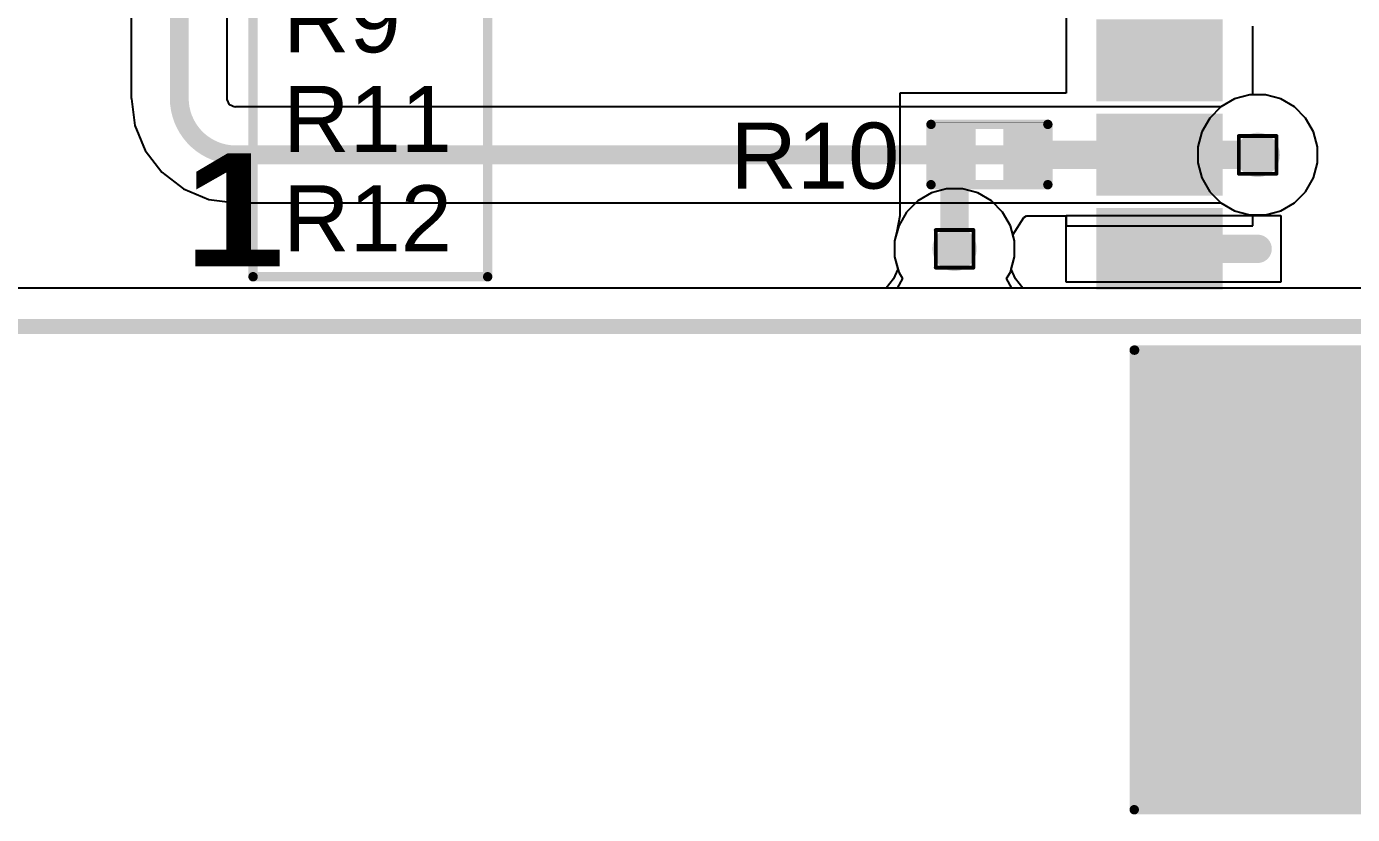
# Model space of a CAD drawing. Header units: inches. Extents: x -9 to 196, y -9 to 68.
# Drawn here: x 3.78 to 21.66, y -9.07 to 1.54 of the extents above; entities that cross this region are included whole.
import ezdxf

# ---------------------------------------------------------------- set-up
doc = ezdxf.new("R2010")
doc.units = ezdxf.units.IN
for name, color, linetype in [('Board Outline', 216, 'Continuous'), ('Bottom Layer', 5, 'Continuous'), ('Drill Drawing', 1, 'Continuous'), ('Ground', 16, 'Continuous'), ('Keep-Out Layer', 6, 'Continuous'), ('Power 3V3', 76, 'Continuous'), ('Top Layer', 1, 'Continuous'), ('Top Overlay', 2, 'Continuous'), ('Top Paste', 8, 'Continuous'), ('Top Solder', 216, 'Continuous'), ('Via Holes', 16, 'Continuous')]:
    doc.layers.add(name, color=color, linetype=linetype)
doc.styles.add('Arial', font='', dxfattribs={"height": 0.2})
doc.styles.add('Arial Black_Bold', font='', dxfattribs={"height": 0.2})
doc.styles.get('Arial').set_extended_font_data('Arial')
doc.styles.get('Arial Black_Bold').set_extended_font_data('Arial Black', bold=True)

# ---------------------------------------------------------------- blocks, each defined once
blk = doc.blocks.new('38_SMD_M______4')
at = {"layer": 'Keep-Out Layer'}
blk.add_hatch(color=6, dxfattribs=at).paths.add_polyline_path([(-9.042, 10.287), (9.042, 10.287), (9.042, 16.383), (-9.042, 16.383)])
at = {"layer": 'Top Layer'}
for points in [[(8, 9.33), (9.5, 9.33), (9.5, 8.43), (8, 8.43)], [(8, 8.06), (9.5, 8.06), (9.5, 7.16), (8, 7.16)], [(8, 6.79), (9.5, 6.79), (9.5, 5.89), (8, 5.89)]]:
    blk.add_hatch(color=1, dxfattribs=at).paths.add_polyline_path(points)
at = {"layer": 'Top Overlay'}
for points in [[(7.061, 13.208), (7.061, 15.748), (6.528, 15.748), (6.528, 13.208)], [(4.521, 13.208), (7.061, 13.208), (7.061, 13.741), (4.521, 13.741)]]:
    blk.add_hatch(color=2, dxfattribs=at).paths.add_polyline_path(points)
at = {"layer": 'Top Paste'}
for points in [[(8, 9.33), (9.5, 9.33), (9.5, 8.43), (8, 8.43)], [(8, 8.06), (9.5, 8.06), (9.5, 7.16), (8, 7.16)], [(8, 6.79), (9.5, 6.79), (9.5, 5.89), (8, 5.89)]]:
    blk.add_hatch(color=8, dxfattribs=at).paths.add_polyline_path(points)
at = {"layer": 'Top Solder'}
for points in [[(7.898, 9.432), (9.602, 9.432), (9.602, 8.328), (7.898, 8.328)], [(7.898, 8.162), (9.602, 8.162), (9.602, 7.058), (7.898, 7.058)], [(7.898, 6.892), (9.602, 6.892), (9.602, 5.788), (7.898, 5.788)]]:
    blk.add_hatch(color=216, dxfattribs=at).paths.add_polyline_path(points)
at = {"layer": 'Top Overlay'}
for points in [[(9.091, 16.434, 0.127, 0.127, 0), (-9.096, 16.434, 0.127, 0.127, 0)], [(9.091, 16.434, 0.127, 0.127, 0), (9.091, 10.244, 0.127, 0.127, 0)], [(9.086, 10.244, 0.127, 0.127, 0), (-9.096, 10.244, 0.127, 0.127, 0)]]:
    blk.add_lwpolyline(points, format="xyseb", dxfattribs=at)
for points in [[(9.059, 16.434, 0.0635, 0.0635, 1), (9.123, 16.434, 0.0635, 0.0635, 1)], [(9.059, 16.434, 0.0635, 0.0635, 1), (9.123, 16.434, 0.0635, 0.0635, 1)], [(9.054, 10.244, 0.0635, 0.0635, 1), (9.118, 10.244, 0.0635, 0.0635, 1)], [(9.059, 10.244, 0.0635, 0.0635, 1), (9.123, 10.244, 0.0635, 0.0635, 1)]]:
    blk.add_lwpolyline(points, format="xyseb", close=True, dxfattribs=at)
blk = doc.blocks.new('R___0402_15')
at = {"layer": 'Top Layer'}
for points in [[(-0.699, -0.318), (-0.699, 0.318), (-0.241, 0.318), (-0.241, -0.318)], [(0.241, -0.318), (0.241, 0.318), (0.698, 0.318), (0.698, -0.318)]]:
    blk.add_hatch(color=1, dxfattribs=at).paths.add_polyline_path(points)
at = {"layer": 'Top Paste'}
for points in [[(-0.699, -0.318), (-0.699, 0.318), (-0.241, 0.318), (-0.241, -0.318)], [(0.241, -0.318), (0.241, 0.318), (0.698, 0.318), (0.698, -0.318)]]:
    blk.add_hatch(color=8, dxfattribs=at).paths.add_polyline_path(points)
at = {"layer": 'Top Solder'}
for points in [[(-0.754, -0.373), (-0.754, 0.373), (-0.186, 0.373), (-0.186, -0.373)], [(0.186, -0.373), (0.186, 0.373), (0.753, 0.373), (0.753, -0.373)]]:
    blk.add_hatch(color=216, dxfattribs=at).paths.add_polyline_path(points)
at = {"layer": 'Top Overlay'}
for points in [[(0.787, 0.406, 0.127, 0.127, 0), (-0.787, 0.406, 0.127, 0.127, 0)], [(-0.787, -0.406, 0.127, 0.127, 0), (-0.787, 0.406, 0.127, 0.127, 0)], [(0.787, 0.406, 0.127, 0.127, 0), (0.787, -0.406, 0.127, 0.127, 0)], [(0.787, -0.406, 0.127, 0.127, 0), (-0.787, -0.406, 0.127, 0.127, 0)], [(0.813, -0.432, 0.00323, 0.00323, 0), (-0.813, -0.432, 0.00323, 0.00323, 0)]]:
    blk.add_lwpolyline(points, format="xyseb", dxfattribs=at)
for points in [[(-0.819, 0.406, 0.0635, 0.0635, 1), (-0.756, 0.406, 0.0635, 0.0635, 1)], [(-0.819, 0.406, 0.0635, 0.0635, 1), (-0.756, 0.406, 0.0635, 0.0635, 1)], [(0.756, 0.406, 0.0635, 0.0635, 1), (0.819, 0.406, 0.0635, 0.0635, 1)], [(0.756, 0.406, 0.0635, 0.0635, 1), (0.819, 0.406, 0.0635, 0.0635, 1)], [(-0.819, -0.406, 0.0635, 0.0635, 1), (-0.756, -0.406, 0.0635, 0.0635, 1)], [(-0.819, -0.406, 0.0635, 0.0635, 1), (-0.756, -0.406, 0.0635, 0.0635, 1)], [(0.756, -0.406, 0.0635, 0.0635, 1), (0.819, -0.406, 0.0635, 0.0635, 1)], [(0.756, -0.406, 0.0635, 0.0635, 1), (0.819, -0.406, 0.0635, 0.0635, 1)], [(-0.814, -0.432, 0.00161, 0.00161, 1), (-0.812, -0.432, 0.00161, 0.00161, 1)], [(0.812, -0.432, 0.00161, 0.00161, 1), (0.814, -0.432, 0.00161, 0.00161, 1)]]:
    blk.add_lwpolyline(points, format="xyseb", close=True, dxfattribs=at)

msp = doc.modelspace()

# ---------------------------------------------------------------- hatches: boundary and pattern name
at = {"layer": 'Bottom Layer'}
h = msp.add_hatch(color=5, dxfattribs=at)
edge = h.paths.add_edge_path()
edge.add_arc((20.379, -0.189), 0.3, 0, 360)
h = msp.add_hatch(color=5, dxfattribs=at)
edge = h.paths.add_edge_path()
edge.add_arc((16.293, -1.454), 0.3, 0, 360)
at = {"layer": 'Ground'}
h = msp.add_hatch(color=16, dxfattribs=at)
edge = h.paths.add_edge_path()
edge.add_arc((20.379, -0.189), 0.3, 0, 360)
h = msp.add_hatch(color=16, dxfattribs=at)
edge = h.paths.add_edge_path()
edge.add_arc((16.293, -1.454), 0.3, 0, 360)
at = {"layer": 'Power 3V3'}
h = msp.add_hatch(color=76, dxfattribs=at)
edge = h.paths.add_edge_path()
edge.add_arc((20.379, -0.189), 0.3, 0, 360)
h = msp.add_hatch(color=76, dxfattribs=at)
edge = h.paths.add_edge_path()
edge.add_arc((16.293, -1.454), 0.3, 0, 360)
at = {"layer": 'Top Layer'}
h = msp.add_hatch(color=1, dxfattribs=at)
edge = h.paths.add_edge_path()
edge.add_arc((20.379, -0.189), 0.3, 0, 360)
h = msp.add_hatch(color=1, dxfattribs=at)
edge = h.paths.add_edge_path()
edge.add_arc((16.293, -1.454), 0.3, 0, 360)
at = {"layer": 'Via Holes'}
h = msp.add_hatch(color=7, dxfattribs=at)
edge = h.paths.add_edge_path()
edge.add_arc((20.379, -0.189), 0.15, 0, 360)
h = msp.add_hatch(color=7, dxfattribs=at)
edge = h.paths.add_edge_path()
edge.add_arc((16.293, -1.454), 0.15, 0, 360)

# ---------------------------------------------------------------- linework, layer by layer
at = {"layer": 'Board Outline'}
msp.add_lwpolyline([(-0.722, -2.5, 0.203, 0.203, 0), (52.722, -2.5, 0.203, 0.203, 0)], format="xyseb", dxfattribs=at)
at = {"layer": 'Bottom Layer'}
for p, q in [((20.067, 0.564), (19.883, 0.458)), ((20.272, 0.619), (20.067, 0.564)), ((20.485, 0.619), (20.272, 0.619)), ((20.691, 0.564), (20.485, 0.619)), ((20.875, 0.458), (20.691, 0.564)), ((19.883, 0.458), (19.732, 0.308)), ((21.025, 0.308), (20.875, 0.458)), ((19.732, 0.308), (19.626, 0.123)), ((21.132, 0.123), (21.025, 0.308)), ((19.626, 0.123), (19.571, -0.082)), ((21.187, -0.082), (21.132, 0.123)), ((19.571, -0.082), (19.571, -0.295)), ((21.187, -0.295), (21.187, -0.082)), ((19.571, -0.295), (19.626, -0.5)), ((21.132, -0.5), (21.187, -0.295)), ((19.626, -0.5), (19.732, -0.685)), ((21.025, -0.685), (21.132, -0.5)), ((15.981, -0.701), (15.797, -0.807)), ((16.186, -0.646), (15.981, -0.701)), ((16.399, -0.646), (16.186, -0.646)), ((16.605, -0.701), (16.399, -0.646)), ((16.789, -0.807), (16.605, -0.701)), ((19.732, -0.685), (19.883, -0.835)), ((20.875, -0.835), (21.025, -0.685)), ((15.797, -0.807), (15.646, -0.958)), ((16.939, -0.958), (16.789, -0.807)), ((19.883, -0.835), (20.067, -0.942)), ((20.691, -0.942), (20.875, -0.835)), ((15.646, -0.958), (15.54, -1.142)), ((17.046, -1.142), (16.939, -0.958)), ((20.067, -0.942), (20.272, -0.997)), ((20.272, -0.997), (20.485, -0.997)), ((20.485, -0.997), (20.691, -0.942)), ((15.54, -1.142), (15.485, -1.348)), ((17.101, -1.348), (17.046, -1.142)), ((15.485, -1.348), (15.485, -1.56)), ((17.101, -1.56), (17.101, -1.348)), ((15.485, -1.56), (15.54, -1.766)), ((17.046, -1.766), (17.101, -1.56)), ((15.54, -1.766), (15.591, -1.855)), ((16.994, -1.855), (17.046, -1.766)), ((15.591, -1.855), (15.518, -1.982)), ((17.067, -1.982), (16.994, -1.855)), ((15.518, -1.982), (0.794, -1.982)), ((51.206, -1.982), (17.067, -1.982))]:
    msp.add_line(p, q, dxfattribs=at)
at = {"layer": 'Drill Drawing'}
for points in [[(20.125, 0.065, 0.0508, 0.0508, 0), (20.633, 0.065, 0.0508, 0.0508, 0)], [(20.125, -0.443, 0.0508, 0.0508, 0), (20.125, 0.065, 0.0508, 0.0508, 0)], [(20.633, -0.443, 0.0508, 0.0508, 0), (20.633, 0.065, 0.0508, 0.0508, 0)], [(20.125, -0.443, 0.0508, 0.0508, 0), (20.633, -0.443, 0.0508, 0.0508, 0)], [(16.039, -1.2, 0.0508, 0.0508, 0), (16.547, -1.2, 0.0508, 0.0508, 0)], [(16.039, -1.708, 0.0508, 0.0508, 0), (16.039, -1.2, 0.0508, 0.0508, 0)], [(16.547, -1.708, 0.0508, 0.0508, 0), (16.547, -1.2, 0.0508, 0.0508, 0)], [(16.039, -1.708, 0.0508, 0.0508, 0), (16.547, -1.708, 0.0508, 0.0508, 0)]]:
    msp.add_lwpolyline(points, format="xyseb", dxfattribs=at)
for points in [[(20.112, 0.065, 0.0254, 0.0254, 1), (20.138, 0.065, 0.0254, 0.0254, 1)], [(20.112, 0.065, 0.0254, 0.0254, 1), (20.138, 0.065, 0.0254, 0.0254, 1)], [(20.62, 0.065, 0.0254, 0.0254, 1), (20.646, 0.065, 0.0254, 0.0254, 1)], [(20.62, 0.065, 0.0254, 0.0254, 1), (20.646, 0.065, 0.0254, 0.0254, 1)], [(20.112, -0.443, 0.0254, 0.0254, 1), (20.138, -0.443, 0.0254, 0.0254, 1)], [(20.112, -0.443, 0.0254, 0.0254, 1), (20.138, -0.443, 0.0254, 0.0254, 1)], [(20.62, -0.443, 0.0254, 0.0254, 1), (20.646, -0.443, 0.0254, 0.0254, 1)], [(20.62, -0.443, 0.0254, 0.0254, 1), (20.646, -0.443, 0.0254, 0.0254, 1)], [(16.026, -1.2, 0.0254, 0.0254, 1), (16.051, -1.2, 0.0254, 0.0254, 1)], [(16.026, -1.2, 0.0254, 0.0254, 1), (16.051, -1.2, 0.0254, 0.0254, 1)], [(16.534, -1.2, 0.0254, 0.0254, 1), (16.559, -1.2, 0.0254, 0.0254, 1)], [(16.534, -1.2, 0.0254, 0.0254, 1), (16.559, -1.2, 0.0254, 0.0254, 1)], [(16.026, -1.708, 0.0254, 0.0254, 1), (16.051, -1.708, 0.0254, 0.0254, 1)], [(16.026, -1.708, 0.0254, 0.0254, 1), (16.051, -1.708, 0.0254, 0.0254, 1)], [(16.534, -1.708, 0.0254, 0.0254, 1), (16.559, -1.708, 0.0254, 0.0254, 1)], [(16.534, -1.708, 0.0254, 0.0254, 1), (16.559, -1.708, 0.0254, 0.0254, 1)]]:
    msp.add_lwpolyline(points, format="xyseb", close=True, dxfattribs=at)
at = {"layer": 'Ground'}
for p, q in [((20.067, 0.564), (19.883, 0.458)), ((20.272, 0.619), (20.067, 0.564)), ((20.485, 0.619), (20.272, 0.619)), ((20.691, 0.564), (20.485, 0.619)), ((20.875, 0.458), (20.691, 0.564)), ((19.883, 0.458), (19.732, 0.308)), ((21.025, 0.308), (20.875, 0.458)), ((19.732, 0.308), (19.626, 0.123)), ((21.132, 0.123), (21.025, 0.308)), ((19.626, 0.123), (19.571, -0.082)), ((21.187, -0.082), (21.132, 0.123)), ((19.571, -0.082), (19.571, -0.295)), ((21.187, -0.295), (21.187, -0.082)), ((19.571, -0.295), (19.626, -0.5)), ((21.132, -0.5), (21.187, -0.295)), ((19.626, -0.5), (19.732, -0.685)), ((21.025, -0.685), (21.132, -0.5)), ((15.981, -0.701), (15.797, -0.807)), ((16.186, -0.646), (15.981, -0.701)), ((16.399, -0.646), (16.186, -0.646)), ((16.605, -0.701), (16.399, -0.646)), ((16.789, -0.807), (16.605, -0.701)), ((19.732, -0.685), (19.883, -0.835)), ((20.875, -0.835), (21.025, -0.685)), ((15.797, -0.807), (15.646, -0.958)), ((16.939, -0.958), (16.789, -0.807)), ((19.883, -0.835), (20.067, -0.942)), ((20.691, -0.942), (20.875, -0.835)), ((15.646, -0.958), (15.54, -1.142)), ((17.046, -1.142), (16.939, -0.958)), ((20.067, -0.942), (20.272, -0.997)), ((20.272, -0.997), (20.485, -0.997)), ((20.485, -0.997), (20.691, -0.942)), ((15.54, -1.142), (15.485, -1.348)), ((17.101, -1.348), (17.046, -1.142)), ((15.485, -1.348), (15.485, -1.56)), ((17.101, -1.56), (17.101, -1.348)), ((15.485, -1.56), (15.54, -1.766)), ((17.046, -1.766), (17.101, -1.56)), ((15.54, -1.766), (15.591, -1.855)), ((16.994, -1.855), (17.046, -1.766)), ((15.591, -1.855), (15.518, -1.982)), ((17.067, -1.982), (16.994, -1.855)), ((15.518, -1.982), (0.794, -1.982)), ((51.206, -1.982), (17.067, -1.982))]:
    msp.add_line(p, q, dxfattribs=at)
at = {"layer": 'Power 3V3'}
for p, q in [((5.195, 13.221), (5.195, 0.574)), ((6.489, 0.574), (6.489, 1.842)), ((5.195, 0.574), (5.196, 0.568)), ((5.196, 0.568), (5.243, 0.209)), ((6.486, 0.559), (6.489, 0.574)), ((6.517, 0.486), (6.486, 0.559)), ((20.067, 0.564), (19.884, 0.459)), ((20.272, 0.619), (20.067, 0.564)), ((20.485, 0.619), (20.272, 0.619)), ((20.691, 0.564), (20.485, 0.619)), ((20.875, 0.458), (20.691, 0.564)), ((6.589, 0.456), (6.517, 0.486)), ((6.604, 0.459), (6.589, 0.456)), ((19.884, 0.459), (6.604, 0.459)), ((21.025, 0.308), (20.875, 0.458)), ((5.243, 0.209), (5.384, -0.131)), ((21.132, 0.123), (21.025, 0.308)), ((21.187, -0.082), (21.132, 0.123)), ((5.384, -0.131), (5.608, -0.423)), ((21.187, -0.295), (21.187, -0.082)), ((21.132, -0.5), (21.187, -0.295)), ((5.608, -0.423), (5.9, -0.647)), ((21.025, -0.685), (21.132, -0.5)), ((5.9, -0.647), (6.24, -0.788)), ((20.875, -0.835), (21.025, -0.685)), ((6.24, -0.788), (6.599, -0.835)), ((6.599, -0.835), (6.604, -0.836)), ((6.604, -0.836), (19.884, -0.836)), ((19.884, -0.836), (20.067, -0.942)), ((20.691, -0.942), (20.875, -0.835)), ((20.067, -0.942), (20.272, -0.997)), ((20.272, -0.997), (20.485, -0.997)), ((20.485, -0.997), (20.691, -0.942)), ((34.107, -1.982), (0.794, -1.982))]:
    msp.add_line(p, q, dxfattribs=at)
for points in [[(5.842, 0.574, 0.254, 0.254, 0), (5.842, 13.716, 0.254, 0.254, 0)], [(6.604, -0.189, 0.254, 0.254, -0.414214), (5.842, 0.574, 0.254, 0.254, 0)], [(6.604, -0.189, 0.254, 0.254, 0), (20.379, -0.189, 0.254, 0.254, 0)]]:
    msp.add_lwpolyline(points, format="xyseb", dxfattribs=at)
for points in [[(5.779, 0.574, 0.127, 0.127, 1), (5.905, 0.574, 0.127, 0.127, 1)], [(5.779, 0.574, 0.127, 0.127, 1), (5.905, 0.574, 0.127, 0.127, 1)], [(6.541, -0.189, 0.127, 0.127, 1), (6.668, -0.189, 0.127, 0.127, 1)], [(6.541, -0.189, 0.127, 0.127, 1), (6.668, -0.189, 0.127, 0.127, 1)], [(20.315, -0.189, 0.127, 0.127, 1), (20.442, -0.189, 0.127, 0.127, 1)]]:
    msp.add_lwpolyline(points, format="xyseb", close=True, dxfattribs=at)
at = {"layer": 'Top Layer'}
for p, q in [((17.798, 2.044), (17.798, 0.641)), ((20.314, 1.398), (20.314, 1.543)), ((20.314, 0.619), (20.314, 1.398)), ((20.314, 1.398), (20.314, 1.398)), ((17.798, 0.641), (15.556, 0.641)), ((15.556, 0.641), (15.556, -1.01)), ((20.485, 0.619), (20.314, 0.619)), ((20.691, 0.564), (20.485, 0.619)), ((20.875, 0.458), (20.691, 0.564)), ((21.025, 0.308), (20.875, 0.458)), ((21.132, 0.123), (21.025, 0.308)), ((21.187, -0.082), (21.132, 0.123)), ((21.187, -0.295), (21.187, -0.082)), ((21.132, -0.5), (21.187, -0.295)), ((21.025, -0.685), (21.132, -0.5)), ((20.875, -0.835), (21.025, -0.685)), ((20.691, -0.942), (20.875, -0.835)), ((15.556, -1.01), (15.512, -1.245)), ((15.556, -1.01), (15.556, -1.01)), ((17.078, -1.264), (17.225, -1.032)), ((17.225, -1.032), (17.262, -1.01)), ((17.262, -1.01), (17.798, -1.01)), ((17.798, -1.004), (20.691, -1.004)), ((17.798, -1.904), (17.798, -1.004)), ((17.798, -1.004), (17.798, -1.004)), ((17.798, -1.01), (17.798, -1.142)), ((20.314, -1.142), (20.314, -0.997)), ((20.314, -0.997), (20.485, -0.997)), ((20.485, -0.997), (20.691, -0.942)), ((20.691, -1.004), (20.691, -1.904)), ((15.512, -1.245), (15.485, -1.348)), ((17.798, -1.142), (20.314, -1.142)), ((15.485, -1.348), (15.485, -1.56)), ((17.101, -1.348), (17.078, -1.264)), ((17.101, -1.56), (17.101, -1.348)), ((15.485, -1.56), (15.53, -1.728)), ((17.056, -1.728), (17.101, -1.56)), ((15.53, -1.728), (15.469, -1.857)), ((17.116, -1.857), (17.056, -1.728)), ((15.469, -1.857), (15.371, -1.982)), ((17.214, -1.982), (17.116, -1.857)), ((20.691, -1.904), (17.798, -1.904)), ((15.371, -1.982), (1.105, -1.982)), ((37.682, -1.982), (17.214, -1.982))]:
    msp.add_line(p, q, dxfattribs=at)
for points in [[(16.293, -1.454, 0.381, 0.381, 0), (16.293, -0.184, 0.381, 0.381, 0)], [(17.233, -0.189, 0.381, 0.381, 0), (17.233, -0.184, 0.381, 0.381, 0)], [(17.233, -0.189, 0.381, 0.381, 0), (20.379, -0.189, 0.381, 0.381, 0)], [(19.056, -1.454, 0.381, 0.381, 0), (20.379, -1.454, 0.381, 0.381, 0)]]:
    msp.add_lwpolyline(points, format="xyseb", dxfattribs=at)
for points in [[(16.197, -0.184, 0.191, 0.191, 1), (16.388, -0.184, 0.191, 0.191, 1)], [(17.137, -0.184, 0.191, 0.191, 1), (17.328, -0.184, 0.191, 0.191, 1)], [(17.137, -0.189, 0.191, 0.191, 1), (17.328, -0.189, 0.191, 0.191, 1)], [(17.137, -0.189, 0.191, 0.191, 1), (17.328, -0.189, 0.191, 0.191, 1)], [(20.284, -0.189, 0.191, 0.191, 1), (20.474, -0.189, 0.191, 0.191, 1)], [(16.197, -1.454, 0.191, 0.191, 1), (16.388, -1.454, 0.191, 0.191, 1)], [(18.961, -1.454, 0.191, 0.191, 1), (19.151, -1.454, 0.191, 0.191, 1)], [(20.284, -1.454, 0.191, 0.191, 1), (20.474, -1.454, 0.191, 0.191, 1)]]:
    msp.add_lwpolyline(points, format="xyseb", close=True, dxfattribs=at)
at = {"layer": 'Top Overlay'}
for points in [[(6.837, -1.83, 0.127, 0.127, 0), (6.837, 5.123, 0.127, 0.127, 0)], [(9.999, -1.83, 0.127, 0.127, 0), (9.999, 5.123, 0.127, 0.127, 0)], [(6.837, -1.83, 0.127, 0.127, 0), (9.999, -1.83, 0.127, 0.127, 0)]]:
    msp.add_lwpolyline(points, format="xyseb", dxfattribs=at)
for points in [[(6.805, -1.83, 0.0635, 0.0635, 1), (6.869, -1.83, 0.0635, 0.0635, 1)], [(6.805, -1.83, 0.0635, 0.0635, 1), (6.869, -1.83, 0.0635, 0.0635, 1)], [(9.968, -1.83, 0.0635, 0.0635, 1), (10.031, -1.83, 0.0635, 0.0635, 1)], [(9.968, -1.83, 0.0635, 0.0635, 1), (10.031, -1.83, 0.0635, 0.0635, 1)]]:
    msp.add_lwpolyline(points, format="xyseb", close=True, dxfattribs=at)

# ---------------------------------------------------------------- block references
at = {"rotation": 180}
for name, p in [('38_SMD_M______4', (27.806, 7.426)), ('R___0402_15', (16.763, -0.184))]:
    msp.add_blockref(name, p, dxfattribs=at)

# ---------------------------------------------------------------- texts
at = {"layer": 'Top Overlay'}
for s, height, style, p in [('R9', 0.889, 'Arial', (7.24, 1.192)), ('R11', 0.889, 'Arial', (7.24, -0.148)), ('R10', 0.889, 'Arial', (13.27, -0.643)), ('1', 1.524, 'Arial Black_Bold', (5.907, -1.691)), ('R12', 0.889, 'Arial', (7.24, -1.487))]:
    msp.add_text(s, height=height, dxfattribs=dict(at, style=style)).set_placement(p)

doc.saveas('drawing.dxf')
